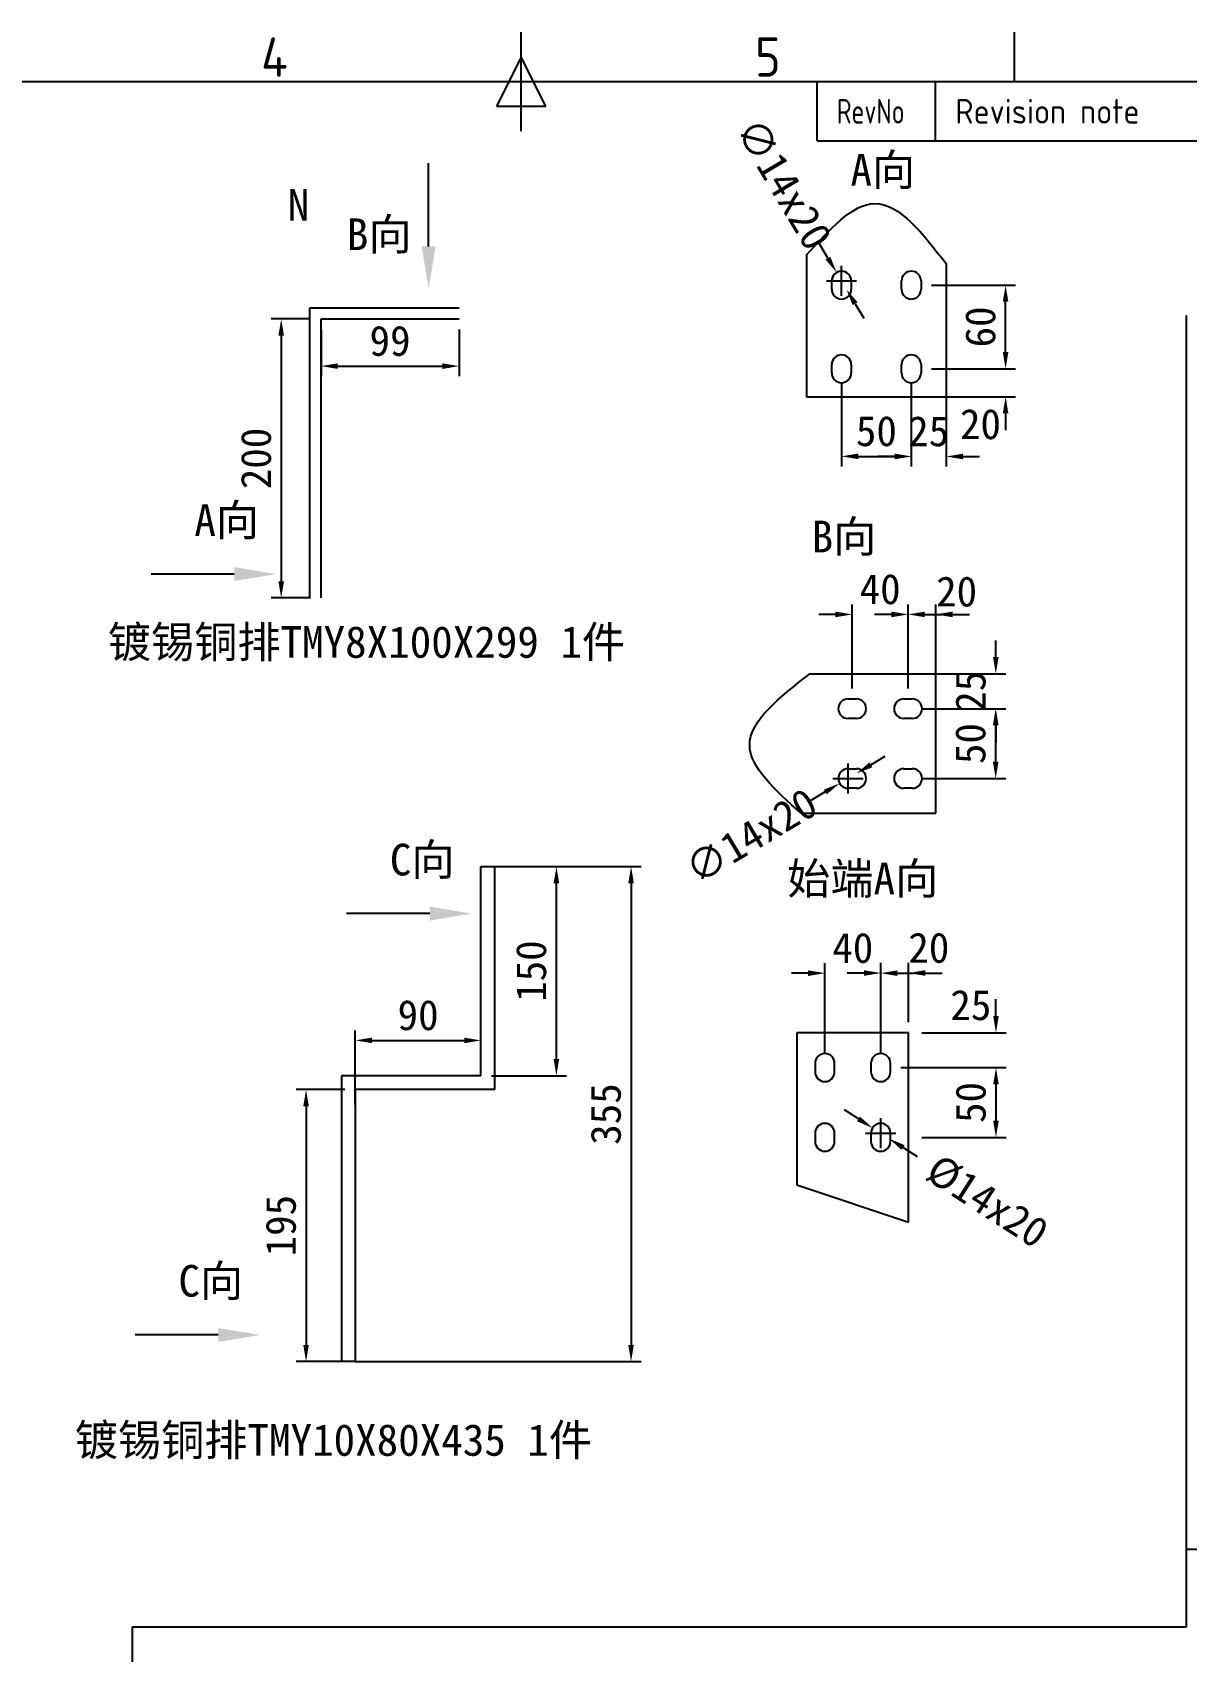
# Model space of a CAD drawing. Extents: x -48968009 to 2588125, y -43922717 to 2.
# Drawn here: x 2435031 to 2435858, y -611078 to -609917 of the extents above; entities that cross this region are included whole.
import ezdxf
from ezdxf.enums import TextEntityAlignment as Align

# ---------------------------------------------------------------- set-up
doc = ezdxf.new("R2010")
doc.units = 0
doc.header["$LTSCALE"] = 1000
doc.header["$MEASUREMENT"] = 0
doc.layers.get('DEFPOINTS').update_dxf_attribs({"linetype": 'CONTINUOUS'})
for name, color, linetype in [('FRAME025', 7, 'CONTINUOUS'), ('FRAME050', 6, 'CONTINUOUS'), ('FRAME070', 5, 'CONTINUOUS'), ('图层4', 221, 'CONTINUOUS'), ('图层6', 221, 'CONTINUOUS')]:
    doc.layers.add(name, color=color, linetype=linetype)
doc.styles.add('ISOCP', font='isocp.shx')
doc.dimstyles.new('NORMAL', dxfattribs={"dimscale": 0.2, "dimtxt": 0.18, "dimasz": 0.18, "dimexe": 0.18, "dimexo": 0.0625, "dimgap": 0.09, "dimtad": 0, "dimtih": 1, "dimtoh": 1, "dimdec": 4, "dimzin": 0, "dimdsep": 46, "dimtxsty": 'Standard', "dimcen": 0.09, "dimadec": 0, "dimazin": 0, "dimtfac": 1, "dimtdec": 4, "dimtofl": 0, "dimtmove": 0, "dimatfit": 3, "dimfxl": 1, "dimtolj": 1, "dimtzin": 0, "dimarcsym": 0})

# ---------------------------------------------------------------- blocks, each defined once
blk = doc.blocks.new('SAFSDF')
at = {"layer": 'FRAME050'}
for p, q in [((2409272.5, -560567.3), (2409272.5, -560478.2)), ((2409717.7, -560522.8), (2409717.7, -560478.2)), ((2409272.5, -560500.5), (2409250.2, -560545)), ((2409294.7, -560545), (2409272.5, -560500.5)), ((2409250.2, -560545), (2409294.7, -560545))]:
    blk.add_line(p, q, dxfattribs=at)
at = {"layer": 'FRAME070'}
for p, q in [((2411053.3, -560522.8), (2407491.6, -560522.8)), ((2409539.6, -560576.2), (2409539.6, -560522.8)), ((2409646.4, -560576.2), (2409646.4, -560522.8)), ((2409539.6, -560576.2), (2411053.3, -560576.2))]:
    blk.add_line(p, q, dxfattribs=at)
at = {"layer": 'FRAME025', "ltscale": 0.8, "style": 'ISOCP', "width": 0.8}
blk.add_text('RevNo', height=22.26, dxfattribs=at).set_placement((2409557.4, -560549.5), align=Align.MIDDLE_LEFT)
at = {"layer": 'FRAME025', "style": 'ISOCP'}
blk.add_text('Revision note', height=22.261, dxfattribs=at).set_placement((2409664.2, -560549.5), align=Align.MIDDLE_LEFT)
at = {"layer": 'FRAME050', "style": 'ISOCP'}
for s, p in [('4', (2409049.9, -560500.5)), ('5', (2409495.1, -560500.5))]:
    blk.add_text(s, height=35.6, dxfattribs=at).set_placement(p, align=Align.MIDDLE)
blk = doc.blocks.new('*D265')
at = {"layer": 'DEFPOINTS', "color": 0}
for p in [(2475149, -600855.5), (2475208.8, -600855.5), (2475149, -600905.5)]:
    blk.add_point(p, dxfattribs=at)
at = {"layer": '图层4', "lineweight": -2}
for p, q in [((2475156.5, -600855.5), (2475216, -600855.5)), ((2475208.8, -600893.5), (2475208.8, -600867.5)), ((2475156.5, -600905.5), (2475216, -600905.5))]:
    blk.add_line(p, q, dxfattribs=at)
at = {"layer": '图层4'}
for points in [[(2475206.8, -600867.5), (2475210.8, -600867.5), (2475208.8, -600855.5)], [(2475206.8, -600893.5), (2475210.8, -600893.5), (2475208.8, -600905.5)]]:
    blk.add_solid(points, dxfattribs=at)
at = {"layer": '图层4', "insert": (2475190.8, -600880.5), "char_height": 21.6, "attachment_point": 5, "rotation": 90}
blk.add_mtext('\\A1;50', dxfattribs=at)
blk = doc.blocks.new('*D266')
at = {"layer": 'DEFPOINTS', "color": 0}
for p in [(2475159, -600830.5), (2475208.9, -600830.5), (2475177.7, -600855.5)]:
    blk.add_point(p, dxfattribs=at)
at = {"layer": '图层4', "lineweight": -2}
for p, q in [((2475208.9, -600818.5), (2475208.9, -600806.5)), ((2475166.5, -600830.5), (2475216.1, -600830.5)), ((2475185.2, -600855.5), (2475216.1, -600855.5)), ((2475208.9, -600867.5), (2475208.9, -600879.5))]:
    blk.add_line(p, q, dxfattribs=at)
at = {"layer": '图层4'}
for points in [[(2475206.9, -600818.5), (2475210.9, -600818.5), (2475208.9, -600830.5)], [(2475206.9, -600867.5), (2475210.9, -600867.5), (2475208.9, -600855.5)]]:
    blk.add_solid(points, dxfattribs=at)
at = {"layer": '图层4', "insert": (2475190.9, -600843), "char_height": 21.6, "attachment_point": 5, "rotation": 90}
blk.add_mtext('\\A1;25', dxfattribs=at)
blk = doc.blocks.new('*D267')
at = {"layer": 'DEFPOINTS', "color": 0}
for p in [(2475166, -600787.9), (2475146, -600848.5), (2475166, -600848.5)]:
    blk.add_point(p, dxfattribs=at)
at = {"layer": '图层4', "lineweight": -2}
for p, q in [((2475134, -600787.9), (2475122, -600787.9)), ((2475146, -600841), (2475146, -600780.7)), ((2475166, -600841), (2475166, -600780.7)), ((2475178, -600787.9), (2475190, -600787.9))]:
    blk.add_line(p, q, dxfattribs=at)
at = {"layer": '图层4'}
for points in [[(2475134, -600785.9), (2475134, -600789.9), (2475146, -600787.9)], [(2475178, -600785.9), (2475178, -600789.9), (2475166, -600787.9)]]:
    blk.add_solid(points, dxfattribs=at)
at = {"layer": '图层4', "insert": (2475180.8, -600771.6), "char_height": 21.6, "attachment_point": 5}
blk.add_mtext('\\A1;20', dxfattribs=at)
blk = doc.blocks.new('*D268')
at = {"layer": 'DEFPOINTS', "color": 0}
for p in [(2475106, -600787.9), (2475146, -600829.7), (2475106, -600848.5)]:
    blk.add_point(p, dxfattribs=at)
at = {"layer": '图层4', "lineweight": -2}
for p, q in [((2475094, -600787.9), (2475082, -600787.9)), ((2475106, -600841), (2475106, -600780.7)), ((2475146, -600822.2), (2475146, -600780.7)), ((2475158, -600787.9), (2475170, -600787.9))]:
    blk.add_line(p, q, dxfattribs=at)
at = {"layer": '图层4'}
for points in [[(2475094, -600785.9), (2475094, -600789.9), (2475106, -600787.9)], [(2475158, -600785.9), (2475158, -600789.9), (2475146, -600787.9)]]:
    blk.add_solid(points, dxfattribs=at)
at = {"layer": '图层4', "insert": (2475126, -600769.9), "char_height": 21.6, "attachment_point": 5}
blk.add_mtext('\\A1;40', dxfattribs=at)
blk = doc.blocks.new('*D269')
at = {"layer": 'DEFPOINTS', "color": 0}
for p in [(2475109.1, -600901.9), (2475097, -600909)]:
    blk.add_point(p, dxfattribs=at)
at = {"layer": '图层4', "lineweight": -2}
for p, q in [((2475103, -600916.3), (2475103, -600894.7)), ((2475119.4, -600895.7), (2475129.7, -600889.6)), ((2475092.2, -600905.5), (2475113.8, -600905.5)), ((2475086.7, -600915.2), (2475076.4, -600921.3))]:
    blk.add_line(p, q, dxfattribs=at)
at = {"layer": '图层4'}
for points in [[(2475118.4, -600894), (2475120.4, -600897.5), (2475109.1, -600901.9)], [(2475085.7, -600913.5), (2475087.7, -600916.9), (2475097, -600909)]]:
    blk.add_solid(points, dxfattribs=at)
at = {"layer": '图层4', "insert": (2475033.5, -600946.8), "char_height": 21.6, "attachment_point": 5, "rotation": 30.7687}
blk.add_mtext('\\A1;∅14x20', dxfattribs=at)
blk = doc.blocks.new('*D2317')
at = {"layer": 'DEFPOINTS', "color": 0}
for p in [(2509424.4, -569632.7), (2509384.4, -569697.4), (2509424.4, -569697.4)]:
    blk.add_point(p, dxfattribs=at)
at = {"layer": '图层4', "lineweight": -2}
for p, q in [((2509372.4, -569632.7), (2509360.4, -569632.7)), ((2509384.4, -569689.9), (2509384.4, -569625.5)), ((2509424.4, -569689.9), (2509424.4, -569625.5)), ((2509436.4, -569632.7), (2509448.4, -569632.7))]:
    blk.add_line(p, q, dxfattribs=at)
at = {"layer": '图层4'}
for points in [[(2509372.4, -569634.7), (2509372.4, -569630.7), (2509384.4, -569632.7)], [(2509436.4, -569630.7), (2509436.4, -569634.7), (2509424.4, -569632.7)]]:
    blk.add_solid(points, dxfattribs=at)
at = {"layer": '图层4', "insert": (2509404.4, -569614.7), "char_height": 21.6, "attachment_point": 5}
blk.add_mtext('\\A1;40', dxfattribs=at)
blk = doc.blocks.new('*D2318')
at = {"layer": 'DEFPOINTS', "color": 0}
for p in [(2509444.4, -569632.6), (2509424.4, -569663.8), (2509444.4, -569675.4)]:
    blk.add_point(p, dxfattribs=at)
at = {"layer": '图层4', "lineweight": -2}
for p, q in [((2509412.4, -569632.6), (2509400.4, -569632.6)), ((2509424.4, -569656.3), (2509424.4, -569625.4)), ((2509444.4, -569667.9), (2509444.4, -569625.4)), ((2509456.4, -569632.6), (2509468.4, -569632.6))]:
    blk.add_line(p, q, dxfattribs=at)
at = {"layer": '图层4'}
for points in [[(2509412.4, -569634.6), (2509412.4, -569630.6), (2509424.4, -569632.6)], [(2509456.4, -569630.6), (2509456.4, -569634.6), (2509444.4, -569632.6)]]:
    blk.add_solid(points, dxfattribs=at)
at = {"layer": '图层4', "insert": (2509458.9, -569614.6), "char_height": 21.6, "attachment_point": 5}
blk.add_mtext('\\A1;20', dxfattribs=at)
blk = doc.blocks.new('*D2319')
at = {"layer": 'DEFPOINTS', "color": 0}
for p in [(2509446.4, -569675.4), (2509507, -569675.4), (2509431.4, -569700.4)]:
    blk.add_point(p, dxfattribs=at)
at = {"layer": '图层4', "lineweight": -2}
for p, q in [((2509507, -569663.4), (2509507, -569651.4)), ((2509453.9, -569675.4), (2509514.2, -569675.4)), ((2509438.9, -569700.4), (2509514.2, -569700.4)), ((2509507, -569712.4), (2509507, -569724.4))]:
    blk.add_line(p, q, dxfattribs=at)
at = {"layer": '图层4'}
for points in [[(2509505, -569663.4), (2509509, -569663.4), (2509507, -569675.4)], [(2509509, -569712.4), (2509505, -569712.4), (2509507, -569700.4)]]:
    blk.add_solid(points, dxfattribs=at)
at = {"layer": '图层4', "insert": (2509489, -569655.7), "char_height": 21.6, "attachment_point": 5}
blk.add_mtext('\\A1;25', dxfattribs=at)
blk = doc.blocks.new('*D2320')
at = {"layer": 'DEFPOINTS', "color": 0}
for p in [(2509465.2, -569700.4), (2509446.4, -569750.4), (2509507, -569750.4)]:
    blk.add_point(p, dxfattribs=at)
at = {"layer": '图层4', "lineweight": -2}
for p, q in [((2509472.7, -569700.4), (2509514.2, -569700.4)), ((2509507, -569712.4), (2509507, -569738.4)), ((2509453.9, -569750.4), (2509514.2, -569750.4))]:
    blk.add_line(p, q, dxfattribs=at)
at = {"layer": '图层4'}
for points in [[(2509509, -569712.4), (2509505, -569712.4), (2509507, -569700.4)], [(2509505, -569738.4), (2509509, -569738.4), (2509507, -569750.4)]]:
    blk.add_solid(points, dxfattribs=at)
at = {"layer": '图层4', "insert": (2509489, -569725.4), "char_height": 21.6, "attachment_point": 5, "rotation": 90}
blk.add_mtext('\\A1;50', dxfattribs=at)
blk = doc.blocks.new('*D2321')
at = {"layer": 'DEFPOINTS', "color": 0}
for p in [(2509418.6, -569743.7), (2509430.3, -569751.2)]:
    blk.add_point(p, dxfattribs=at)
at = {"layer": '图层4', "lineweight": -2}
for p, q in [((2509408.5, -569737.2), (2509398.4, -569730.7)), ((2509424.4, -569758.2), (2509424.4, -569736.6)), ((2509413.6, -569747.4), (2509435.2, -569747.4)), ((2509440.4, -569757.7), (2509450.5, -569764.2))]:
    blk.add_line(p, q, dxfattribs=at)
at = {"layer": '图层4'}
for points in [[(2509407.4, -569738.9), (2509409.5, -569735.5), (2509418.6, -569743.7)], [(2509441.5, -569756), (2509439.4, -569759.4), (2509430.3, -569751.2)]]:
    blk.add_solid(points, dxfattribs=at)
at = {"layer": '图层4', "insert": (2509500.7, -569796.4), "char_height": 21.6, "attachment_point": 5, "rotation": 327.327}
blk.add_mtext('%%c14x20', dxfattribs=at)
blk = doc.blocks.new('*D1800')
at = {"layer": 'DEFPOINTS', "color": 0}
for p in [(2435238.1, -610122.6), (2435209.6, -610322.6), (2435238.1, -610322.6)]:
    blk.add_point(p, dxfattribs=at)
at = {"layer": '图层4', "lineweight": -2}
for p, q in [((2435230.6, -610122.6), (2435202.4, -610122.6)), ((2435209.6, -610134.6), (2435209.6, -610310.6)), ((2435230.6, -610322.6), (2435202.4, -610322.6))]:
    blk.add_line(p, q, dxfattribs=at)
at = {"layer": '图层4'}
for points in [[(2435207.6, -610134.6), (2435211.6, -610134.6), (2435209.6, -610122.6)], [(2435207.6, -610310.6), (2435211.6, -610310.6), (2435209.6, -610322.6)]]:
    blk.add_solid(points, dxfattribs=at)
at = {"layer": '图层4', "insert": (2435191.6, -610222.6), "char_height": 21.6, "attachment_point": 5, "rotation": 90}
blk.add_mtext('\\A1;200', dxfattribs=at)
blk = doc.blocks.new('*D1801')
at = {"layer": 'DEFPOINTS', "color": 0}
for p in [(2435238.1, -610122.6), (2435337.1, -610122.6), (2435337.1, -610156.4)]:
    blk.add_point(p, dxfattribs=at)
at = {"layer": '图层4', "lineweight": -2}
for p, q in [((2435238.1, -610130.1), (2435238.1, -610163.6)), ((2435337.1, -610130.1), (2435337.1, -610163.6)), ((2435250.1, -610156.4), (2435325.1, -610156.4))]:
    blk.add_line(p, q, dxfattribs=at)
at = {"layer": '图层4'}
for points in [[(2435250.1, -610154.4), (2435250.1, -610158.4), (2435238.1, -610156.4)], [(2435325.1, -610154.4), (2435325.1, -610158.4), (2435337.1, -610156.4)]]:
    blk.add_solid(points, dxfattribs=at)
at = {"layer": '图层4', "insert": (2435287.6, -610138.4), "char_height": 21.6, "attachment_point": 5}
blk.add_mtext('\\A1;99', dxfattribs=at)
blk = doc.blocks.new('*D1802')
at = {"layer": 'DEFPOINTS', "color": 0}
for p in [(2435611.1, -610161.3), (2435661.1, -610161.3), (2435661.1, -610221.1)]:
    blk.add_point(p, dxfattribs=at)
at = {"layer": '图层4', "lineweight": -2}
for p, q in [((2435611.1, -610168.8), (2435611.1, -610228.3)), ((2435661.1, -610168.8), (2435661.1, -610228.3)), ((2435623.1, -610221.1), (2435649.1, -610221.1))]:
    blk.add_line(p, q, dxfattribs=at)
at = {"layer": '图层4'}
for points in [[(2435623.1, -610219.1), (2435623.1, -610223.1), (2435611.1, -610221.1)], [(2435649.1, -610219.1), (2435649.1, -610223.1), (2435661.1, -610221.1)]]:
    blk.add_solid(points, dxfattribs=at)
at = {"layer": '图层4', "insert": (2435636.1, -610203.1), "char_height": 21.6, "attachment_point": 5}
blk.add_mtext('\\A1;50', dxfattribs=at)
blk = doc.blocks.new('*D1803')
at = {"layer": 'DEFPOINTS', "color": 0}
for p in [(2435686.1, -610171.3), (2435661.1, -610190), (2435686.1, -610221.2)]:
    blk.add_point(p, dxfattribs=at)
at = {"layer": '图层4', "lineweight": -2}
for p, q in [((2435686.1, -610178.8), (2435686.1, -610228.4)), ((2435661.1, -610197.5), (2435661.1, -610228.4)), ((2435649.1, -610221.2), (2435637.1, -610221.2)), ((2435698.1, -610221.2), (2435710.1, -610221.2))]:
    blk.add_line(p, q, dxfattribs=at)
at = {"layer": '图层4'}
for points in [[(2435649.1, -610219.2), (2435649.1, -610223.2), (2435661.1, -610221.2)], [(2435698.1, -610219.2), (2435698.1, -610223.2), (2435686.1, -610221.2)]]:
    blk.add_solid(points, dxfattribs=at)
at = {"layer": '图层4', "insert": (2435673.6, -610203.2), "char_height": 21.6, "attachment_point": 5}
blk.add_mtext('\\A1;25', dxfattribs=at)
blk = doc.blocks.new('*D1804')
at = {"layer": 'DEFPOINTS', "color": 0}
for p in [(2435668.1, -610158.3), (2435668.1, -610178.3), (2435728.7, -610178.3)]:
    blk.add_point(p, dxfattribs=at)
at = {"layer": '图层4', "lineweight": -2}
for p, q in [((2435728.7, -610146.3), (2435728.7, -610134.3)), ((2435675.6, -610158.3), (2435735.9, -610158.3)), ((2435675.6, -610178.3), (2435735.9, -610178.3)), ((2435728.7, -610190.3), (2435728.7, -610202.3))]:
    blk.add_line(p, q, dxfattribs=at)
at = {"layer": '图层4'}
for points in [[(2435726.7, -610146.3), (2435730.7, -610146.3), (2435728.7, -610158.3)], [(2435726.7, -610190.3), (2435730.7, -610190.3), (2435728.7, -610178.3)]]:
    blk.add_solid(points, dxfattribs=at)
at = {"layer": '图层4', "insert": (2435710.7, -610198.1), "char_height": 21.6, "attachment_point": 5}
blk.add_mtext('\\A1;20', dxfattribs=at)
blk = doc.blocks.new('*D1805')
at = {"layer": 'DEFPOINTS', "color": 0}
for p in [(2435668.1, -610098.3), (2435728.7, -610098.3), (2435686.9, -610158.3)]:
    blk.add_point(p, dxfattribs=at)
at = {"layer": '图层4', "lineweight": -2}
for p, q in [((2435675.6, -610098.3), (2435735.9, -610098.3)), ((2435728.7, -610146.3), (2435728.7, -610110.3)), ((2435694.4, -610158.3), (2435735.9, -610158.3))]:
    blk.add_line(p, q, dxfattribs=at)
at = {"layer": '图层4'}
for points in [[(2435726.7, -610110.3), (2435730.7, -610110.3), (2435728.7, -610098.3)], [(2435726.7, -610146.3), (2435730.7, -610146.3), (2435728.7, -610158.3)]]:
    blk.add_solid(points, dxfattribs=at)
at = {"layer": '图层4', "insert": (2435710.7, -610128.3), "char_height": 21.6, "attachment_point": 5, "rotation": 90}
blk.add_mtext('\\A1;60', dxfattribs=at)
blk = doc.blocks.new('*D1806')
at = {"layer": 'DEFPOINTS', "color": 0}
for p in [(2435607.6, -610089.3), (2435614.7, -610101.4)]:
    blk.add_point(p, dxfattribs=at)
at = {"layer": '图层4', "lineweight": -2}
for p, q in [((2435601.4, -610079), (2435595.3, -610068.7)), ((2435611.1, -610106.1), (2435611.1, -610084.5)), ((2435600.3, -610095.3), (2435621.9, -610095.3)), ((2435620.9, -610111.7), (2435627, -610122))]:
    blk.add_line(p, q, dxfattribs=at)
blk.add_arc((2435611.1, -610095.3), 7, 61.8359, 180, dxfattribs=at)
at = {"layer": '图层4'}
for points in [[(2435603.1, -610078), (2435599.7, -610080), (2435607.6, -610089.3)], [(2435622.6, -610110.6), (2435619.1, -610112.7), (2435614.7, -610101.4)]]:
    blk.add_solid(points, dxfattribs=at)
at = {"layer": '图层4', "insert": (2435569.8, -610025.8), "char_height": 21.6, "attachment_point": 5, "rotation": 300.7687}
blk.add_mtext('\\A1;∅14x20', dxfattribs=at)
blk = doc.blocks.new('*D1807')
at = {"layer": 'DEFPOINTS', "color": 0}
for p in [(2435362.7, -610515.1), (2435255.2, -610870.1), (2435460.3, -610870.1)]:
    blk.add_point(p, dxfattribs=at)
at = {"layer": '图层6', "lineweight": -2}
for p, q in [((2435370.2, -610515.1), (2435467.5, -610515.1)), ((2435460.3, -610527.1), (2435460.3, -610858.1)), ((2435262.7, -610870.1), (2435467.5, -610870.1))]:
    blk.add_line(p, q, dxfattribs=at)
at = {"layer": '图层6'}
for points in [[(2435458.3, -610527.1), (2435462.3, -610527.1), (2435460.3, -610515.1)], [(2435458.3, -610858.1), (2435462.3, -610858.1), (2435460.3, -610870.1)]]:
    blk.add_solid(points, dxfattribs=at)
at = {"layer": '图层6', "insert": (2435442.3, -610692.6), "char_height": 21.6, "attachment_point": 5, "rotation": 90}
blk.add_mtext('\\A1;355', dxfattribs=at)
blk = doc.blocks.new('*D1813')
at = {"layer": 'DEFPOINTS', "color": 0}
for p in [(2435262.7, -610675.1), (2435227.4, -610870.1), (2435262.7, -610870.1)]:
    blk.add_point(p, dxfattribs=at)
at = {"layer": '图层4', "lineweight": -2}
for p, q in [((2435255.2, -610675.1), (2435220.2, -610675.1)), ((2435227.4, -610687.1), (2435227.4, -610858.1)), ((2435255.2, -610870.1), (2435220.2, -610870.1))]:
    blk.add_line(p, q, dxfattribs=at)
at = {"layer": '图层4'}
for points in [[(2435225.4, -610687.1), (2435229.4, -610687.1), (2435227.4, -610675.1)], [(2435225.4, -610858.1), (2435229.4, -610858.1), (2435227.4, -610870.1)]]:
    blk.add_solid(points, dxfattribs=at)
at = {"layer": '图层4', "insert": (2435209.4, -610772.6), "char_height": 21.6, "attachment_point": 5, "rotation": 90}
blk.add_mtext('\\A1;195', dxfattribs=at)
blk = doc.blocks.new('*D1814')
at = {"layer": 'DEFPOINTS', "color": 0}
for p in [(2435352.7, -610639.8), (2435352.7, -610645), (2435262.7, -610693.2)]:
    blk.add_point(p, dxfattribs=at)
at = {"layer": '图层4', "lineweight": -2}
for p, q in [((2435262.7, -610685.7), (2435262.7, -610632.6)), ((2435352.7, -610637.5), (2435352.7, -610632.6)), ((2435274.7, -610639.8), (2435340.7, -610639.8))]:
    blk.add_line(p, q, dxfattribs=at)
at = {"layer": '图层4'}
for points in [[(2435274.7, -610637.8), (2435274.7, -610641.8), (2435262.7, -610639.8)], [(2435340.7, -610637.8), (2435340.7, -610641.8), (2435352.7, -610639.8)]]:
    blk.add_solid(points, dxfattribs=at)
at = {"layer": '图层4', "insert": (2435307.7, -610621.8), "char_height": 21.6, "attachment_point": 5}
blk.add_mtext('\\A1;90', dxfattribs=at)
blk = doc.blocks.new('*D1815')
at = {"layer": 'DEFPOINTS', "color": 0}
for p in [(2435352.7, -610515.1), (2435406.8, -610515.1), (2435352.7, -610665.1)]:
    blk.add_point(p, dxfattribs=at)
at = {"layer": '图层4', "lineweight": -2}
for p, q in [((2435360.2, -610515.1), (2435414, -610515.1)), ((2435406.8, -610653.1), (2435406.8, -610527.1)), ((2435360.2, -610665.1), (2435414, -610665.1))]:
    blk.add_line(p, q, dxfattribs=at)
at = {"layer": '图层4'}
for points in [[(2435404.8, -610527.1), (2435408.8, -610527.1), (2435406.8, -610515.1)], [(2435404.8, -610653.1), (2435408.8, -610653.1), (2435406.8, -610665.1)]]:
    blk.add_solid(points, dxfattribs=at)
at = {"layer": '图层4', "insert": (2435388.8, -610590.1), "char_height": 21.6, "attachment_point": 5, "rotation": 90}
blk.add_mtext('\\A1;150', dxfattribs=at)
blk = doc.blocks.new('GTY54Y')
at = {"layer": '图层4', "color": 33}
for p, q in [((2475075.6, -600830.5), (2475166, -600830.5)), ((2475166, -600930.5), (2475166, -600830.5)), ((2475103, -600848.5), (2475109, -600848.5)), ((2475143, -600848.5), (2475149, -600848.5)), ((2475109, -600862.5), (2475103, -600862.5)), ((2475149, -600862.5), (2475143, -600862.5)), ((2475103, -600898.5), (2475109, -600898.5)), ((2475143, -600898.5), (2475149, -600898.5)), ((2475109, -600912.5), (2475103, -600912.5)), ((2475149, -600912.5), (2475143, -600912.5)), ((2475069.4, -600930.5), (2475166, -600930.5))]:
    blk.add_line(p, q, dxfattribs=at)
for centre, start, end in [((2475103, -600855.5), 90, 270), ((2475109, -600855.5), 270, 90), ((2475143, -600855.5), 90, 270), ((2475149, -600855.5), 270, 90), ((2475103, -600905.5), 90, 270), ((2475109, -600905.5), 270, 90), ((2475143, -600905.5), 90, 270), ((2475149, -600905.5), 270, 90)]:
    blk.add_arc(centre, 7, start, end, dxfattribs=at)
blk.add_spline([(2475069.4, -600930.5), (2475032.5, -600881.6), (2475075.6, -600830.5)], degree=3, dxfattribs=at)
at = {"layer": '图层4', "insert": (2475100.1, -600733.3), "char_height": 22.68, "attachment_point": 5}
blk.add_mtext('\\A1;B{\\fSimSun|b0|i0|c134|p2;向}', dxfattribs=at)
at = {"layer": '图层4', "color": 33}
for base, p1, p2, angle, picture, middle in [((2475106, -600787.9), (2475146, -600829.7), (2475106, -600848.5), 0, '*D268', (2475126, -600769.9)), ((2475208.9, -600830.5), (2475177.7, -600855.5), (2475159, -600830.5), 90, '*D266', (2475190.9, -600843)), ((2475208.8, -600855.5), (2475149, -600905.5), (2475149, -600855.5), 90, '*D265', (2475190.8, -600880.5))]:
    dim = blk.add_linear_dim(base=base, p1=p1, p2=p2, angle=angle, dimstyle='NORMAL', override={"dimscale": 120, "dimasz": 0.1, "dimexe": 0.06, "dimgap": 0.06, "dimtad": 1, "dimtih": 0, "dimdec": 0, "dimclrd": 256, "dimclre": 256, "dimclrt": 256, "dimtdec": 0, "dimtix": 1, "dimtmove": 2, "dimfxl": 250, "dimtfillclr": 2}, dxfattribs=at)
    dim.commit()
    dim.dimension.update_dxf_attribs({"geometry": picture, "text_midpoint": middle})
dim = blk.add_linear_dim(base=(2475166, -600787.9), p1=(2475146, -600848.5), p2=(2475166, -600848.5), angle=0, dimstyle='NORMAL', override={"dimscale": 120, "dimasz": 0.1, "dimexe": 0.06, "dimgap": 0.06, "dimtad": 1, "dimtih": 0, "dimdec": 0, "dimclrd": 256, "dimclre": 256, "dimclrt": 256, "dimtdec": 0, "dimtix": 1, "dimtmove": 2, "dimfxl": 250, "dimtfillclr": 2}, dxfattribs=at)
dim.commit()
dim.dimension.update_dxf_attribs({"geometry": '*D267', "text_midpoint": (2475180.8, -600771.6), "dimtype": 128})
dim = blk.add_diameter_dim_2p(p1=(2475109.1, -600901.9), p2=(2475097, -600909), text='<>x20', dimstyle='NORMAL', override={"dimscale": 120, "dimasz": 0.1, "dimexe": 0.06, "dimgap": 0.06, "dimtad": 1, "dimtih": 0, "dimdec": 0, "dimclrd": 256, "dimclre": 256, "dimclrt": 256, "dimtdec": 0, "dimtix": 1, "dimtmove": 2, "dimfxl": 250, "dimtfillclr": 2}, dxfattribs=at)
dim.commit()
dim.dimension.update_dxf_attribs({"geometry": '*D269', "text_midpoint": (2475033.5, -600946.8), "dimtype": 131})
blk = doc.blocks.new('BZSS')
at = {"layer": '图层4', "color": 33}
for p, q in [((2509364.4, -569675.4), (2509364.4, -569784.4)), ((2509444.4, -569675.4), (2509364.4, -569675.4)), ((2509444.4, -569811.2), (2509444.4, -569675.4)), ((2509377.4, -569697.4), (2509377.4, -569703.4)), ((2509391.4, -569703.4), (2509391.4, -569697.4)), ((2509417.4, -569697.4), (2509417.4, -569703.4)), ((2509431.4, -569703.4), (2509431.4, -569697.4)), ((2509377.4, -569747.4), (2509377.4, -569753.4)), ((2509391.4, -569753.4), (2509391.4, -569747.4)), ((2509417.4, -569747.4), (2509417.4, -569753.4)), ((2509431.4, -569753.4), (2509431.4, -569747.4)), ((2509364.4, -569784.4), (2509444.4, -569811.2))]:
    blk.add_line(p, q, dxfattribs=at)
for centre, start, end in [((2509384.4, -569697.4), 0, 180), ((2509424.4, -569697.4), 0, 180), ((2509384.4, -569703.4), 180, 0), ((2509424.4, -569703.4), 180, 0), ((2509384.4, -569747.4), 0, 180), ((2509424.4, -569747.4), 0, 180), ((2509384.4, -569753.4), 180, 0), ((2509424.4, -569753.4), 180, 0)]:
    blk.add_arc(centre, 7, start, end, dxfattribs=at)
at = {"layer": '图层4', "insert": (2509411.5, -569566.1), "char_height": 22.68, "attachment_point": 5}
blk.add_mtext('{\\fSimSun|b0|i0|c134|p2;始端A向}', dxfattribs=at)
at = {"layer": '图层4', "color": 33}
dim = blk.add_linear_dim(base=(2509424.4, -569632.7), p1=(2509384.4, -569697.4), p2=(2509424.4, -569697.4), dimstyle='NORMAL', override={"dimscale": 120, "dimasz": 0.1, "dimexe": 0.06, "dimgap": 0.06, "dimtad": 1, "dimtih": 0, "dimdec": 0, "dimclrd": 256, "dimclre": 256, "dimclrt": 256, "dimtdec": 0, "dimtix": 1, "dimtmove": 2, "dimfxl": 250, "dimtfillclr": 2}, dxfattribs=at)
dim.commit()
dim.dimension.update_dxf_attribs({"geometry": '*D2317', "text_midpoint": (2509404.4, -569614.7)})
dim = blk.add_linear_dim(base=(2509444.4, -569632.6), p1=(2509424.4, -569663.8), p2=(2509444.4, -569675.4), dimstyle='NORMAL', override={"dimscale": 120, "dimasz": 0.1, "dimexe": 0.06, "dimgap": 0.06, "dimtad": 1, "dimtih": 0, "dimdec": 0, "dimclrd": 256, "dimclre": 256, "dimclrt": 256, "dimtdec": 0, "dimtix": 1, "dimtmove": 2, "dimfxl": 250, "dimtfillclr": 2}, dxfattribs=at)
dim.commit()
dim.dimension.update_dxf_attribs({"geometry": '*D2318', "text_midpoint": (2509458.9, -569614.6), "dimtype": 128})
dim = blk.add_linear_dim(base=(2509507, -569675.4), p1=(2509431.4, -569700.4), p2=(2509446.4, -569675.4), angle=90, dimstyle='NORMAL', override={"dimscale": 120, "dimasz": 0.1, "dimexe": 0.06, "dimgap": 0.06, "dimtad": 1, "dimtih": 0, "dimdec": 0, "dimclrd": 256, "dimclre": 256, "dimclrt": 256, "dimtdec": 0, "dimtix": 1, "dimtmove": 2, "dimfxl": 250, "dimtfillclr": 2}, dxfattribs=at)
dim.commit()
dim.dimension.update_dxf_attribs({"geometry": '*D2319', "text_midpoint": (2509489, -569655.7), "dimtype": 128})
dim = blk.add_linear_dim(base=(2509507, -569750.4), p1=(2509465.2, -569700.4), p2=(2509446.4, -569750.4), angle=90, dimstyle='NORMAL', override={"dimscale": 120, "dimasz": 0.1, "dimexe": 0.06, "dimgap": 0.06, "dimtad": 1, "dimtih": 0, "dimdec": 0, "dimclrd": 256, "dimclre": 256, "dimclrt": 256, "dimtdec": 0, "dimtix": 1, "dimtmove": 2, "dimfxl": 250, "dimtfillclr": 2}, dxfattribs=at)
dim.commit()
dim.dimension.update_dxf_attribs({"geometry": '*D2320', "text_midpoint": (2509489, -569725.4)})
dim = blk.add_diameter_dim_2p(p1=(2509418.6, -569743.7), p2=(2509430.3, -569751.2), text='<>x20', dimstyle='NORMAL', override={"dimscale": 120, "dimasz": 0.1, "dimexe": 0.06, "dimgap": 0.06, "dimtad": 1, "dimtih": 0, "dimdec": 0, "dimclrd": 256, "dimclre": 256, "dimclrt": 256, "dimtdec": 0, "dimtix": 1, "dimtmove": 2, "dimfxl": 250, "dimtfillclr": 2}, dxfattribs=at)
dim.commit()
dim.dimension.update_dxf_attribs({"geometry": '*D2321', "text_midpoint": (2509500.7, -569796.4), "dimtype": 131})

msp = doc.modelspace()

# ---------------------------------------------------------------- linework, layer by layer
at = {"layer": '图层4'}
for p, q in [((2435315.2, -610070.6), (2435315.2, -610011)), ((2435175.9, -610305.5), (2435116.3, -610305.5)), ((2435316, -610548.9), (2435256.4, -610548.9)), ((2435164.5, -610851), (2435104.9, -610851))]:
    msp.add_line(p, q, dxfattribs=at)
at = {"layer": '图层4', "color": 33}
for p, q in [((2435586.1, -610076.7), (2435586.1, -610178.3)), ((2435686.1, -610082.9), (2435686.1, -610178.3)), ((2435604.1, -610101.3), (2435604.1, -610095.3)), ((2435618.1, -610095.3), (2435618.1, -610101.3)), ((2435654.1, -610101.3), (2435654.1, -610095.3)), ((2435668.1, -610095.3), (2435668.1, -610101.3)), ((2435230.1, -610322.6), (2435230.1, -610114.6)), ((2435230.1, -610114.6), (2435337.1, -610114.6)), ((2435230.1, -610122.6), (2435230.1, -610114.6)), ((2435238.1, -610322.6), (2435238.1, -610122.6)), ((2435238.1, -610122.6), (2435337.1, -610122.6)), ((2435858.1, -610120.2), (2435858.1, -611004.6)), ((2435604.1, -610161.3), (2435604.1, -610155.3)), ((2435618.1, -610155.3), (2435618.1, -610161.3)), ((2435654.1, -610161.3), (2435654.1, -610155.3)), ((2435668.1, -610155.3), (2435668.1, -610161.3)), ((2435586.1, -610178.3), (2435686.1, -610178.3)), ((2435352.7, -610515.1), (2435362.7, -610515.1)), ((2435352.7, -610665.1), (2435352.7, -610515.1)), ((2435362.7, -610675.1), (2435362.7, -610515.1)), ((2435252.7, -610665.1), (2435252.7, -610870.1)), ((2435352.7, -610665.1), (2435252.7, -610665.1)), ((2435262.7, -610675.1), (2435262.7, -610870.1)), ((2435362.7, -610675.1), (2435262.7, -610675.1)), ((2435262.7, -610870.1), (2435252.7, -610870.1)), ((2435858.1, -611004.6), (2436390.1, -611004.6)), ((2435858.1, -611004.6), (2435858.1, -611060.5)), ((2435858.1, -611060.5), (2435102.8, -611060.5)), ((2435102.8, -611060.5), (2435102.8, -611823.9))]:
    msp.add_line(p, q, dxfattribs=at)
for centre, start, end in [((2435611.1, -610095.3), 0, 180), ((2435661.1, -610095.3), 0, 180), ((2435611.1, -610101.3), 180, 0), ((2435661.1, -610101.3), 180, 0), ((2435611.1, -610155.3), 0, 180), ((2435661.1, -610155.3), 0, 180), ((2435611.1, -610161.3), 180, 0), ((2435661.1, -610161.3), 180, 0)]:
    msp.add_arc(centre, 7, start, end, dxfattribs=at)
msp.add_spline([(2435586.1, -610076.7), (2435635, -610039.8), (2435686.1, -610082.9)], degree=3, dxfattribs=at)
at = {"layer": '图层4'}
for points in [[(2435320.2, -610070.6), (2435310.2, -610070.6), (2435315.2, -610100.6)], [(2435175.9, -610300.5), (2435175.9, -610310.5), (2435205.9, -610305.5)], [(2435316, -610543.9), (2435316, -610553.9), (2435346, -610548.9)], [(2435164.5, -610846), (2435164.5, -610856), (2435194.5, -610851)]]:
    msp.add_solid(points, dxfattribs=at)

# ---------------------------------------------------------------- block references
at = {"layer": '图层4', "color": 33, "xscale": 0.7941999999748077, "yscale": 0.7942000000039116, "zscale": 0.7942}
msp.add_blockref('SAFSDF', (521937.3, -164785.3), dxfattribs=at)
at = {"layer": '图层4', "color": 33}
for name, p in [('GTY54Y', (-39487.2, -9546.5)), ('BZSS', (-73785.2, -40958.9))]:
    msp.add_blockref(name, p, dxfattribs=at)

# ---------------------------------------------------------------- texts
at = {"layer": '图层4'}
msp.add_text('N', height=22.7, dxfattribs=at).set_placement((2435214.2, -610052.1))
at = {"layer": '图层4', "char_height": 22.68, "attachment_point": 5}
for s, insert in [('\\A1;A{\\fSimSun|b0|i0|c134|p2;向}', (2435640.7, -610016.9)), ('\\A1;B{\\fSimSun|b0|i0|c134|p2;向}', (2435279.8, -610063.1)), ('\\A1;A{\\fSimSun|b0|i0|c134|p2;向}', (2435170.5, -610268)), ('{\\fSimSun|b0|i0|c134|p2;镀锡铜排TMY8X100X299 1件}', (2435270.7, -610355.4)), ('\\A1;C{\\fSimSun|b0|i0|c134|p2;向}', (2435310.6, -610511.4)), ('\\A1;C{\\fSimSun|b0|i0|c134|p2;向}', (2435159.1, -610813.4)), ('{\\fSimSun|b0|i0|c134|p2;镀锡铜排TMY10X80X435 1件}', (2435247, -610927.5))]:
    msp.add_mtext(s, dxfattribs=dict(at, insert=insert))

# ---------------------------------------------------------------- dimensions: what is measured, and where the dimension line sits
at = {"layer": '图层4', "color": 33}
dim = msp.add_diameter_dim_2p(p1=(2435614.7, -610101.4), p2=(2435607.6, -610089.3), text='<>x20', dimstyle='NORMAL', override={"dimscale": 120, "dimasz": 0.1, "dimexe": 0.06, "dimgap": 0.06, "dimtad": 1, "dimtih": 0, "dimdec": 0, "dimclrd": 256, "dimclre": 256, "dimclrt": 256, "dimtdec": 0, "dimtix": 1, "dimtmove": 2, "dimfxl": 250, "dimtfillclr": 2}, dxfattribs=at)
dim.commit()
dim.dimension.update_dxf_attribs({"geometry": '*D1806', "text_midpoint": (2435569.8, -610025.8), "dimtype": 163})
for base, p1, p2, angle, override, picture, middle in [((2435728.7, -610098.3), (2435686.9, -610158.3), (2435668.1, -610098.3), 270, {"dimscale": 120, "dimasz": 0.1, "dimexe": 0.06, "dimgap": 0.06, "dimtad": 1, "dimtih": 0, "dimdec": 0, "dimclrd": 256, "dimclre": 256, "dimclrt": 256, "dimtdec": 0, "dimtix": 1, "dimtmove": 2, "dimfxl": 250, "dimtfillclr": 2}, '*D1805', (2435710.7, -610128.3)), ((2435209.6, -610322.6), (2435238.1, -610122.6), (2435238.1, -610322.6), 90, {"dimscale": 120, "dimasz": 0.1, "dimexe": 0.06, "dimgap": 0.06, "dimtad": 1, "dimtih": 0, "dimdec": 0, "dimclrd": 256, "dimclre": 256, "dimclrt": 256, "dimtdec": 0, "dimtix": 1, "dimtmove": 2, "dimatfit": 0, "dimfxl": 250, "dimtfillclr": 2}, '*D1800', (2435191.6, -610222.6)), ((2435406.8, -610515.1), (2435352.7, -610665.1), (2435352.7, -610515.1), 90, {"dimscale": 120, "dimasz": 0.1, "dimexe": 0.06, "dimgap": 0.06, "dimtad": 1, "dimtih": 0, "dimdec": 0, "dimclrd": 256, "dimclre": 256, "dimclrt": 256, "dimtdec": 0, "dimtix": 1, "dimtmove": 2, "dimfxl": 250, "dimtfillclr": 2}, '*D1815', (2435388.8, -610590.1)), ((2435227.4, -610870.1), (2435262.7, -610675.1), (2435262.7, -610870.1), 90, {"dimscale": 120, "dimasz": 0.1, "dimexe": 0.06, "dimgap": 0.06, "dimtad": 1, "dimtih": 0, "dimdec": 0, "dimclrd": 256, "dimclre": 256, "dimclrt": 256, "dimtdec": 0, "dimtix": 1, "dimtmove": 2, "dimfxl": 250, "dimtfillclr": 2}, '*D1813', (2435209.4, -610772.6))]:
    dim = msp.add_linear_dim(base=base, p1=p1, p2=p2, angle=angle, dimstyle='NORMAL', override=override, dxfattribs=at)
    dim.commit()
    dim.dimension.update_dxf_attribs({"geometry": picture, "text_midpoint": middle})
for base, p1, p2, override, picture, middle in [((2435337.1, -610156.4), (2435238.1, -610122.6), (2435337.1, -610122.6), {"dimscale": 120, "dimasz": 0.1, "dimexe": 0.06, "dimgap": 0.06, "dimtad": 1, "dimtih": 0, "dimdec": 0, "dimclrd": 256, "dimclre": 256, "dimclrt": 256, "dimtdec": 0, "dimtix": 1, "dimtmove": 2, "dimatfit": 0, "dimfxl": 250, "dimtfillclr": 2}, '*D1801', (2435287.6, -610138.4)), ((2435661.1, -610221.1), (2435611.1, -610161.3), (2435661.1, -610161.3), {"dimscale": 120, "dimasz": 0.1, "dimexe": 0.06, "dimgap": 0.06, "dimtad": 1, "dimtih": 0, "dimdec": 0, "dimclrd": 256, "dimclre": 256, "dimclrt": 256, "dimtdec": 0, "dimtix": 1, "dimtmove": 2, "dimfxl": 250, "dimtfillclr": 2}, '*D1802', (2435636.1, -610203.1)), ((2435686.1, -610221.2), (2435661.1, -610190), (2435686.1, -610171.3), {"dimscale": 120, "dimasz": 0.1, "dimexe": 0.06, "dimgap": 0.06, "dimtad": 1, "dimtih": 0, "dimdec": 0, "dimclrd": 256, "dimclre": 256, "dimclrt": 256, "dimtdec": 0, "dimtix": 1, "dimtmove": 2, "dimfxl": 250, "dimtfillclr": 2}, '*D1803', (2435673.6, -610203.2)), ((2435352.7, -610639.8), (2435262.7, -610693.2), (2435352.7, -610645), {"dimscale": 120, "dimasz": 0.1, "dimexe": 0.06, "dimgap": 0.06, "dimtad": 1, "dimtih": 0, "dimdec": 0, "dimclrd": 256, "dimclre": 256, "dimclrt": 256, "dimtdec": 0, "dimtix": 1, "dimtmove": 2, "dimfxl": 250, "dimtfillclr": 2}, '*D1814', (2435307.7, -610621.8))]:
    dim = msp.add_linear_dim(base=base, p1=p1, p2=p2, dimstyle='NORMAL', override=override, dxfattribs=at)
    dim.commit()
    dim.dimension.update_dxf_attribs({"geometry": picture, "text_midpoint": middle})
dim = msp.add_linear_dim(base=(2435728.7, -610178.3), p1=(2435668.1, -610158.3), p2=(2435668.1, -610178.3), angle=270, dimstyle='NORMAL', override={"dimscale": 120, "dimasz": 0.1, "dimexe": 0.06, "dimgap": 0.06, "dimtad": 1, "dimtih": 0, "dimdec": 0, "dimclrd": 256, "dimclre": 256, "dimclrt": 256, "dimtdec": 0, "dimtix": 1, "dimtmove": 2, "dimfxl": 250, "dimtfillclr": 2}, dxfattribs=at)
dim.commit()
dim.dimension.update_dxf_attribs({"geometry": '*D1804', "text_midpoint": (2435710.7, -610198.1), "dimtype": 160})
at = {"layer": '图层6', "color": 33}
dim = msp.add_linear_dim(base=(2435460.3, -610870.1), p1=(2435362.7, -610515.1), p2=(2435255.2, -610870.1), angle=90, dimstyle='NORMAL', override={"dimscale": 120, "dimasz": 0.1, "dimexe": 0.06, "dimgap": 0.06, "dimtad": 1, "dimtih": 0, "dimdec": 0, "dimclrd": 256, "dimclre": 256, "dimclrt": 256, "dimtdec": 0, "dimtix": 1, "dimtmove": 2, "dimatfit": 0, "dimfxl": 250, "dimtfillclr": 2}, dxfattribs=at)
dim.commit()
dim.dimension.update_dxf_attribs({"geometry": '*D1807', "text_midpoint": (2435442.3, -610692.6)})

doc.saveas('drawing.dxf')
